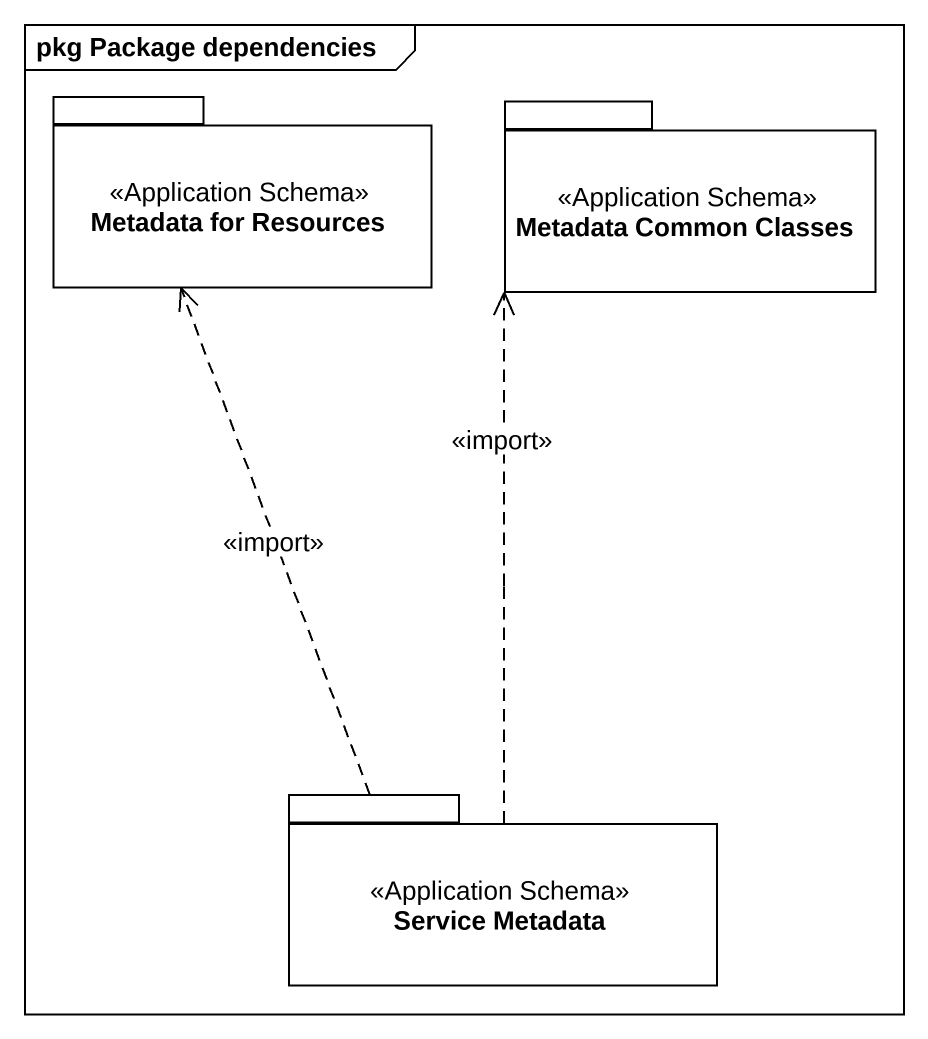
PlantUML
@startuml
mainframe pkg Package dependencies
package "Metadata for Resources" as Metadata_for_Resources <<Application Schema>> {
}
package "Metadata Common Classes" as Metadata_Common_Classes <<Application Schema>> {
}
package "Service Metadata" as Service_Metadata <<Application Schema>> {
}
Service_Metadata .up.> Metadata_for_Resources : <<import>>
Service_Metadata .up.> Metadata_Common_Classes : <<import>>
@enduml
